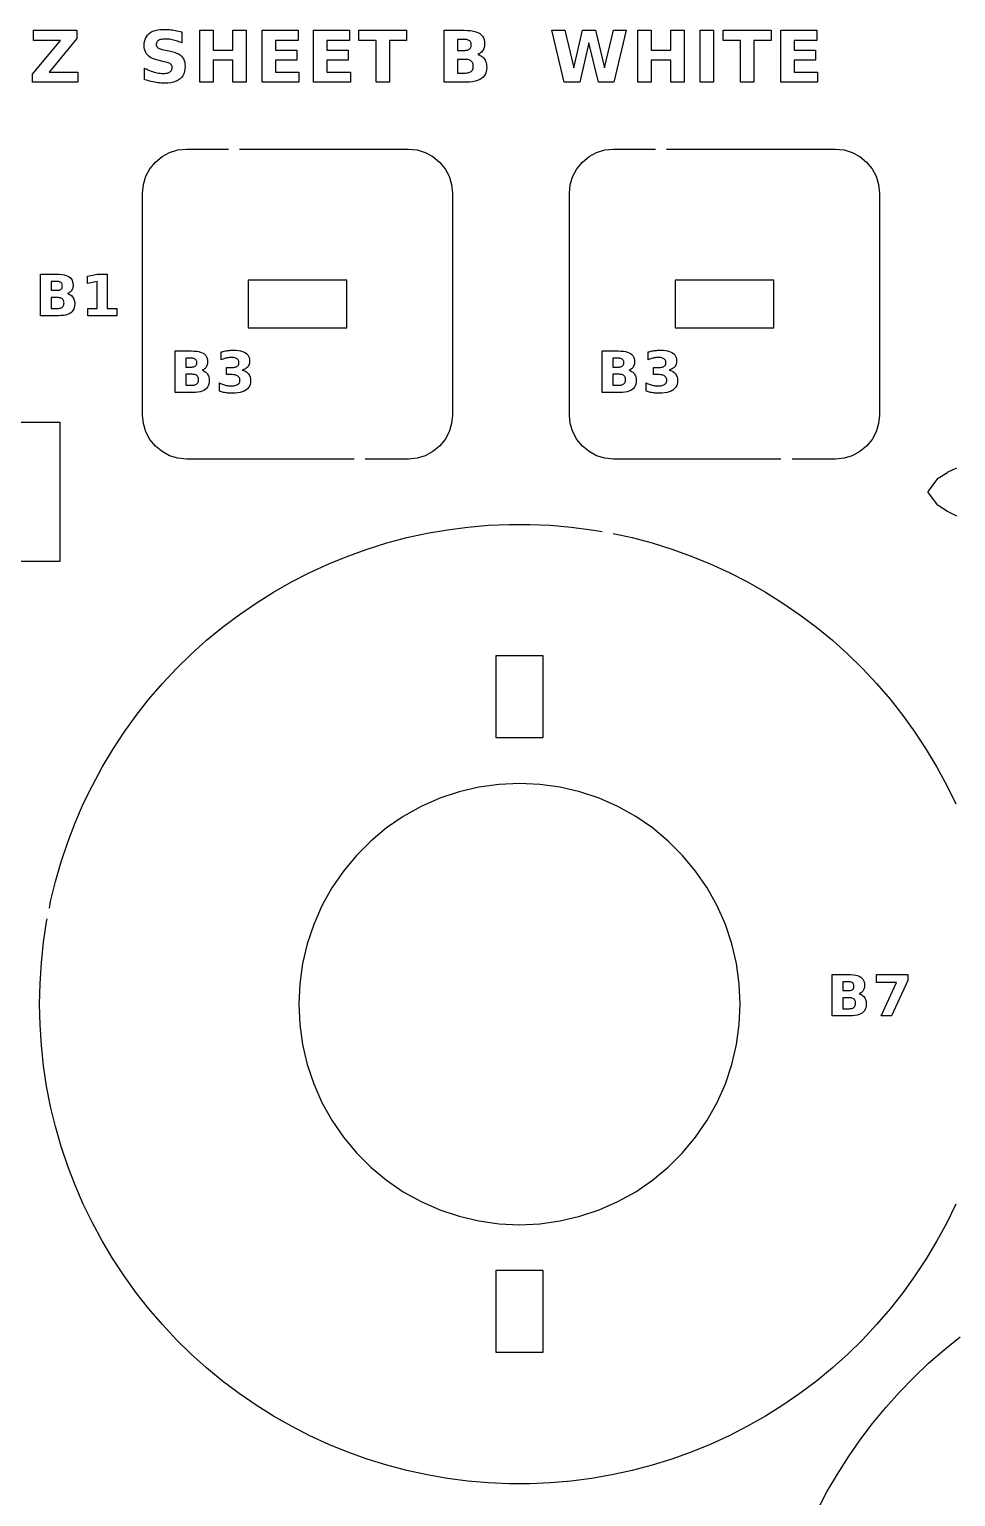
# Model space of a CAD drawing. Header units: millimetres. Extents: x 8 to 295, y 9 to 290.
# Drawn here: x 81.3 to 135.5, y 204.1 to 290.1 of the extents above; entities that cross this region are included whole.
import ezdxf

# ---------------------------------------------------------------- set-up
doc = ezdxf.new("R2010")
doc.units = ezdxf.units.MM
doc.layers.add('CUT', color=1, linetype='CONTINUOUS')
doc.layers.add('ENGRAVE', color=5, linetype='CONTINUOUS')

msp = doc.modelspace()

# ---------------------------------------------------------------- linework, layer by layer
at = {"layer": 'CUT', "color": 1}
for points in [[(100.309, 264.925), (90.4963, 264.925), (89.9976, 264.9741), (89.5145, 265.1207), (89.0692, 265.3587), (88.6789, 265.6789), (88.3587, 266.0692), (88.1207, 266.5145), (87.9741, 266.9976), (87.925, 267.4963), (87.925, 280.5037), (87.9741, 281.0024), (88.1207, 281.4855), (88.3587, 281.9308), (88.6789, 282.3211), (89.0692, 282.6413), (89.5145, 282.8793), (89.9976, 283.0259), (90.4963, 283.075), (92.9633, 283.075)], [(93.6133, 283.075), (103.5037, 283.075), (104.0024, 283.0259), (104.4855, 282.8793), (104.9308, 282.6413), (105.3211, 282.3211), (105.6413, 281.9308), (105.8793, 281.4855), (106.0259, 281.0024), (106.075, 280.5037), (106.075, 267.4963), (106.0259, 266.9976), (105.8793, 266.5145), (105.6413, 266.0692), (105.3211, 265.6789), (104.9308, 265.3587), (104.4855, 265.1207), (104.0024, 264.9741), (103.5037, 264.925), (100.959, 264.925)], [(125.309, 264.925), (115.4963, 264.925), (114.9976, 264.9741), (114.5145, 265.1207), (114.0692, 265.3587), (113.6789, 265.6789), (113.3587, 266.0692), (113.1207, 266.5145), (112.9741, 266.9976), (112.925, 267.4963), (112.925, 280.5037), (112.9741, 281.0024), (113.1207, 281.4855), (113.3587, 281.9308), (113.6789, 282.3211), (114.0692, 282.6413), (114.5145, 282.8793), (114.9976, 283.0259), (115.4963, 283.075), (117.9633, 283.075)], [(118.6133, 283.075), (128.5037, 283.075), (129.0024, 283.0259), (129.4855, 282.8793), (129.9308, 282.6413), (130.3211, 282.3211), (130.6413, 281.9308), (130.8793, 281.4855), (131.0259, 281.0024), (131.075, 280.5037), (131.075, 267.4963), (131.0259, 266.9976), (130.8793, 266.5145), (130.6413, 266.0692), (130.3211, 265.6789), (129.9308, 265.3587), (129.4855, 265.1207), (129.0024, 264.9741), (128.5037, 264.925), (125.959, 264.925)], [(79.1016, 278.043), (80.075, 278.043), (80.075, 267.075), (83.075, 267.075), (83.075, 258.925), (80.075, 258.925), (80.075, 247.957), (78.918, 247.957)], [(135.6155, 261.5856), (135.0703, 261.8496), (135.0577, 261.8566), (134.5129, 262.1948), (134.4989, 262.2045), (134.4881, 262.2177), (133.9415, 262.953), (133.9098, 263), (133.9415, 263.047), (134.4881, 263.7823), (134.4989, 263.7955), (134.5129, 263.8052), (135.0577, 264.1434), (135.0703, 264.1504), (135.6155, 264.4144)], [(82.4715, 238.624), (82.5453, 239.0005), (82.8289, 240.1761), (83.1628, 241.3385), (83.5464, 242.4853), (83.9789, 243.6146), (84.4597, 244.7243), (84.9877, 245.8123), (85.5621, 246.8765), (86.1817, 247.915), (86.8455, 248.9259), (87.5521, 249.9073), (88.3002, 250.8574), (89.0886, 251.7745), (89.9157, 252.6567), (90.78, 253.5026), (91.6798, 254.3105), (92.6136, 255.079), (93.5796, 255.8065), (94.576, 256.4918), (95.6009, 257.1337), (96.6525, 257.7308), (97.7289, 258.2821), (98.8279, 258.7867), (99.9477, 259.2434), (101.086, 259.6516), (102.2409, 260.0104), (103.4101, 260.3192), (104.5916, 260.5775), (105.783, 260.7846), (106.9823, 260.9403), (108.1871, 261.0443), (109.3953, 261.0963), (110.6047, 261.0963), (111.8129, 261.0443), (113.0177, 260.9403), (114.217, 260.7846), (114.8474, 260.675)], [(115.4872, 260.5602), (116.5899, 260.3192), (117.7591, 260.0104), (118.914, 259.6516), (120.0523, 259.2434), (121.1721, 258.7867), (122.2711, 258.2821), (123.3475, 257.7308), (124.3991, 257.1337), (125.424, 256.4918), (126.4204, 255.8065), (127.3864, 255.079), (128.3202, 254.3105), (129.22, 253.5026), (130.0843, 252.6567), (130.9114, 251.7745), (131.6998, 250.8574), (132.4479, 249.9073), (133.1545, 248.9259), (133.8183, 247.915), (134.4379, 246.8765), (135.0123, 245.8123), (135.5403, 244.7243)], [(135.5403, 221.2757), (135.0123, 220.1877), (134.4379, 219.1235), (133.8183, 218.085), (133.1545, 217.0741), (132.4479, 216.0927), (131.6998, 215.1426), (130.9114, 214.2255), (130.0843, 213.3433), (129.22, 212.4974), (128.3202, 211.6895), (127.3864, 210.921), (126.4204, 210.1935), (125.424, 209.5082), (124.3991, 208.8663), (123.3475, 208.2692), (122.2711, 207.7179), (121.1721, 207.2133), (120.0523, 206.7566), (118.914, 206.3484), (117.7591, 205.9896), (116.5899, 205.6808), (115.4084, 205.4225), (114.217, 205.2154), (113.0177, 205.0597), (111.8129, 204.9557), (110.6047, 204.9037), (109.3953, 204.9037), (108.1871, 204.9557), (106.9823, 205.0597), (105.783, 205.2154), (104.5916, 205.4225), (103.4101, 205.6808), (102.2409, 205.9896), (101.086, 206.3484), (99.9477, 206.7566), (98.8279, 207.2133), (97.7289, 207.7179), (96.6525, 208.2692), (95.6009, 208.8663), (94.576, 209.5082), (93.5796, 210.1935), (92.6136, 210.921), (91.6798, 211.6895), (90.78, 212.4974), (89.9157, 213.3433), (89.0886, 214.2255), (88.3002, 215.1426), (87.5521, 216.0927), (86.8455, 217.0741), (86.1817, 218.085), (85.5621, 219.1235), (84.9877, 220.1877), (84.4597, 221.2757), (83.9789, 222.3854), (83.5464, 223.5147), (83.1628, 224.6615), (82.8289, 225.8239), (82.5453, 226.9995), (82.3126, 228.1862), (82.1311, 229.3818), (82.0012, 230.5841), (81.9232, 231.791), (81.8972, 233), (81.9232, 234.209), (82.0012, 235.4159), (82.1311, 236.6182), (82.3126, 237.8138), (82.3464, 237.9862)], [(124.7483, 195.3096), (124.762, 195.3934), (125.0046, 196.5739), (125.2948, 197.7435), (125.6322, 198.9004), (126.0162, 200.0428), (126.4462, 201.1686), (126.9215, 202.276), (127.4412, 203.3633), (128.0046, 204.4286), (128.6107, 205.4703), (129.2585, 206.4865), (129.9469, 207.4756), (130.6749, 208.436), (131.4412, 209.3661), (132.2445, 210.2644), (133.0836, 211.1294), (133.9571, 211.9597), (134.8635, 212.7539), (135.8013, 213.5108)]]:
    msp.add_lwpolyline(points, dxfattribs=at)
for points in [[(99.895, 272.605), (99.895, 275.395), (94.105, 275.395), (94.105, 272.605), (99.895, 272.605)], [(124.895, 272.605), (124.895, 275.395), (119.105, 275.395), (119.105, 272.605), (124.895, 272.605)], [(108.605, 250.3571), (108.605, 249), (108.605, 248.605), (111.395, 248.605), (111.395, 248.9643), (111.395, 250.5), (111.395, 253), (111.395, 253.395), (108.605, 253.395), (108.605, 253.0357), (108.605, 250.3571)], [(122.7048, 235.3749), (122.4315, 236.5371), (122.0521, 237.669), (121.5699, 238.7611), (120.989, 239.8041), (120.3143, 240.789), (119.5516, 241.7075), (118.7075, 242.5516), (117.789, 243.3143), (116.8041, 243.989), (115.7611, 244.5699), (114.669, 245.0521), (113.5371, 245.4315), (112.3749, 245.7048), (111.1926, 245.8698), (110, 245.9249), (108.8074, 245.8698), (107.6251, 245.7048), (106.4629, 245.4315), (105.331, 245.0521), (104.2389, 244.5699), (103.1959, 243.989), (102.211, 243.3143), (101.2925, 242.5516), (100.4484, 241.7075), (99.6857, 240.789), (99.011, 239.8041), (98.4301, 238.7611), (97.9479, 237.669), (97.5685, 236.5371), (97.2952, 235.3749), (97.1302, 234.1926), (97.0751, 233), (97.1302, 231.8074), (97.2952, 230.6251), (97.5685, 229.4629), (97.9479, 228.331), (98.4301, 227.2389), (99.011, 226.1959), (99.6857, 225.211), (100.4484, 224.2925), (101.2925, 223.4484), (102.211, 222.6857), (103.1959, 222.011), (104.2389, 221.4301), (105.331, 220.9479), (106.4629, 220.5685), (107.6251, 220.2952), (108.8074, 220.1302), (110, 220.0751), (111.1926, 220.1302), (112.3749, 220.2952), (113.5371, 220.5685), (114.669, 220.9479), (115.7611, 221.4301), (116.8041, 222.011), (117.789, 222.6857), (118.7075, 223.4484), (119.5516, 224.2925), (120.3143, 225.211), (120.989, 226.1959), (121.5699, 227.2389), (122.0521, 228.331), (122.4315, 229.4629), (122.7048, 230.6251), (122.8698, 231.8074), (122.9249, 233), (122.8698, 234.1926), (122.7048, 235.3749)], [(108.605, 215.5), (108.605, 212.9643), (108.605, 212.605), (111.395, 212.605), (111.395, 213), (111.395, 215.6429), (111.395, 217.395), (108.605, 217.395), (108.605, 215.5)]]:
    msp.add_lwpolyline(points, close=True, dxfattribs=at)
at = {"layer": 'ENGRAVE', "color": 5}
for points in [[(84.1348, 287), (81.4879, 287), (81.4879, 287.474), (83.1175, 289.4455), (81.5347, 289.4455), (81.5347, 290.0375), (84.088, 290.0375), (84.088, 289.5635), (82.4583, 287.592), (84.1348, 287.592), (84.1348, 287)], [(89.8912, 289.4238), (89.8109, 289.4473), (89.7312, 289.4679), (89.6526, 289.4853), (89.5754, 289.4995), (89.4998, 289.5106), (89.4256, 289.5185), (89.3528, 289.5232), (89.2816, 289.5248), (89.1921, 289.5227), (89.1107, 289.5162), (89.0374, 289.5055), (88.9723, 289.4905), (88.9154, 289.4711), (88.8665, 289.4475), (88.8255, 289.4194), (88.7919, 289.3865), (88.7658, 289.3488), (88.7472, 289.3065), (88.736, 289.2593), (88.7323, 289.2074), (88.7348, 289.1682), (88.7423, 289.132), (88.7549, 289.0988), (88.7725, 289.0686), (88.7951, 289.0414), (88.8228, 289.0172), (88.8571, 288.995), (88.8995, 288.9739), (88.9502, 288.9539), (89.0091, 288.9349), (89.0761, 288.917), (89.1514, 288.9002), (89.485, 288.8331), (89.6458, 288.7962), (89.7902, 288.7535), (89.9184, 288.7049), (90.0303, 288.6504), (90.1259, 288.5901), (90.2052, 288.5238), (90.2705, 288.4498), (90.3239, 288.3661), (90.3655, 288.2726), (90.3951, 288.1694), (90.4129, 288.0565), (90.4189, 287.9338), (90.4106, 287.7735), (90.3857, 287.6274), (90.3444, 287.4957), (90.2864, 287.3782), (90.2119, 287.275), (90.1208, 287.1862), (90.0127, 287.1112), (89.8872, 287.05), (89.7442, 287.0023), (89.5837, 286.9682), (89.4058, 286.9478), (89.2104, 286.941), (89.114, 286.9425), (89.0175, 286.9471), (88.921, 286.9547), (88.8243, 286.9654), (88.7275, 286.9791), (88.6305, 286.9959), (88.5336, 287.0157), (88.4366, 287.0384), (88.3396, 287.0641), (88.2426, 287.0927), (88.1456, 287.1242), (88.0487, 287.1587), (88.0487, 287.8199), (88.1451, 287.7705), (88.2405, 287.7253), (88.3348, 287.6844), (88.428, 287.6477), (88.5201, 287.6152), (88.6112, 287.587), (88.7012, 287.563), (88.7901, 287.5434), (88.878, 287.5282), (88.9648, 287.5173), (89.0505, 287.5108), (89.1351, 287.5086), (89.2172, 287.511), (89.2927, 287.5181), (89.3614, 287.53), (89.4235, 287.5466), (89.479, 287.568), (89.5278, 287.5941), (89.5694, 287.6246), (89.6035, 287.6592), (89.63, 287.6978), (89.6489, 287.7406), (89.6603, 287.7874), (89.6641, 287.8382), (89.6615, 287.8839), (89.6538, 287.9259), (89.6409, 287.9644), (89.6229, 287.9992), (89.5998, 288.0304), (89.5715, 288.0579), (89.5355, 288.0833), (89.4893, 288.1077), (89.4329, 288.1312), (89.3662, 288.1538), (89.2893, 288.1755), (89.2022, 288.1963), (88.8991, 288.2634), (88.754, 288.2992), (88.6225, 288.3414), (88.5046, 288.3901), (88.4004, 288.4452), (88.3098, 288.5067), (88.2328, 288.5747), (88.1684, 288.65), (88.1158, 288.7336), (88.0749, 288.8255), (88.0456, 288.9255), (88.0281, 289.0339), (88.0222, 289.1505), (88.0304, 289.2959), (88.0548, 289.4297), (88.0955, 289.5518), (88.1524, 289.6623), (88.2257, 289.7611), (88.3152, 289.8483), (88.42, 289.9229), (88.539, 289.9839), (88.6722, 290.0314), (88.8197, 290.0653), (88.9815, 290.0857), (89.1575, 290.0924), (89.2413, 290.0914), (89.3259, 290.0883), (89.4113, 290.083), (89.4975, 290.0757), (89.5844, 290.0663), (89.6722, 290.0548), (89.7609, 290.0412), (89.8506, 290.0255), (89.9413, 290.0078), (90.033, 289.9879), (90.1257, 289.9659), (90.2195, 289.9419), (90.2195, 289.299), (90.1364, 289.3348), (90.054, 289.3675), (89.9723, 289.3972), (89.8912, 289.4238)], [(93.9954, 290.0375), (93.9954, 287), (93.2121, 287), (93.2121, 288.2878), (92.0565, 288.2878), (92.0565, 287), (91.2732, 287), (91.2732, 290.0375), (92.0565, 290.0375), (92.0565, 288.8799), (93.2121, 288.8799), (93.2121, 290.0375), (93.9954, 290.0375)], [(96.9615, 288.8799), (96.9615, 288.2878), (95.7103, 288.2878), (95.7103, 287.592), (97.0856, 287.592), (97.0856, 287), (94.927, 287), (94.927, 290.0375), (97.0409, 290.0375), (97.0409, 289.4455), (95.7103, 289.4455), (95.7103, 288.8799), (96.9615, 288.8799)], [(99.9744, 288.8799), (99.9744, 288.2878), (98.7232, 288.2878), (98.7232, 287.592), (100.0986, 287.592), (100.0986, 287), (97.9399, 287), (97.9399, 290.0375), (100.0538, 290.0375), (100.0538, 289.4455), (98.7232, 289.4455), (98.7232, 288.8799), (99.9744, 288.8799)], [(101.5999, 287), (101.5999, 289.4455), (100.5907, 289.4455), (100.5907, 290.0375), (103.3902, 290.0375), (103.3902, 289.4455), (102.3831, 289.4455), (102.3831, 287), (101.5999, 287)], [(107.9834, 288.2867), (108.0179, 288.2135), (108.0448, 288.1353), (108.0641, 288.0521), (108.0756, 287.9639), (108.0794, 287.8708), (108.0712, 287.7305), (108.0464, 287.6027), (108.0052, 287.4873), (107.9474, 287.3843), (107.8732, 287.2938), (107.7824, 287.2157), (107.6748, 287.1498), (107.55, 287.0958), (107.408, 287.0539), (107.2489, 287.024), (107.0726, 287.006), (106.8791, 287), (105.579, 287), (105.579, 290.0375), (106.755, 290.0375), (106.9562, 290.0322), (107.138, 290.0163), (107.3005, 289.9897), (107.4435, 289.9525), (107.5672, 289.9047), (107.6715, 289.8463), (107.7582, 289.7761), (107.8292, 289.6932), (107.8844, 289.5976), (107.9238, 289.4891), (107.9474, 289.3679), (107.9553, 289.2339), (107.9524, 289.1618), (107.9438, 289.0934), (107.9294, 289.0287), (107.9092, 288.9676), (107.8833, 288.9102), (107.8516, 288.8565), (107.8144, 288.8068), (107.772, 288.7617), (107.7244, 288.7209), (107.6716, 288.6847), (107.6136, 288.6529), (107.5505, 288.6256), (107.6314, 288.5977), (107.706, 288.563), (107.7743, 288.5213), (107.8362, 288.4728), (107.8918, 288.4173), (107.9411, 288.355), (107.9834, 288.2867)], [(114.9698, 287.8301), (115.4947, 290.0375), (116.2393, 290.0375), (115.5232, 287), (114.6199, 287), (114.0685, 289.3092), (113.5233, 287), (112.62, 287), (111.8977, 290.0375), (112.6484, 290.0375), (113.1733, 287.8301), (113.6942, 290.0375), (114.449, 290.0375), (114.9698, 287.8301)], [(119.6409, 290.0375), (119.6409, 287), (118.8576, 287), (118.8576, 288.2878), (117.702, 288.2878), (117.702, 287), (116.9187, 287), (116.9187, 290.0375), (117.702, 290.0375), (117.702, 288.8799), (118.8576, 288.8799), (118.8576, 290.0375), (119.6409, 290.0375)], [(121.3558, 290.0375), (121.3558, 287), (120.5725, 287), (120.5725, 290.0375), (121.3558, 290.0375)], [(122.9364, 287), (122.9364, 289.4455), (121.9273, 289.4455), (121.9273, 290.0375), (124.7268, 290.0375), (124.7268, 289.4455), (123.7197, 289.4455), (123.7197, 287), (122.9364, 287)], [(127.3328, 288.8799), (127.3328, 288.2878), (126.0816, 288.2878), (126.0816, 287.592), (127.4569, 287.592), (127.4569, 287), (125.2983, 287), (125.2983, 290.0375), (127.4122, 290.0375), (127.4122, 289.4455), (126.0816, 289.4455), (126.0816, 288.8799), (127.3328, 288.8799)], [(107.0764, 288.943), (107.1056, 288.9722), (107.1295, 289.0058), (107.1481, 289.0437), (107.1614, 289.0858), (107.1694, 289.1323), (107.172, 289.183), (107.1694, 289.2332), (107.1614, 289.2792), (107.1481, 289.3211), (107.1295, 289.3589), (107.1056, 289.3925), (107.0764, 289.4221), (107.0421, 289.4473), (107.0027, 289.4679), (106.9584, 289.4839), (106.9091, 289.4953), (106.8549, 289.5022), (106.7957, 289.5045), (106.3623, 289.5045), (106.3623, 288.8616), (106.7957, 288.8616), (106.8549, 288.8638), (106.9091, 288.8706), (106.9584, 288.8819), (107.0027, 288.8977), (107.0421, 288.9181), (107.0764, 288.943)], [(107.2135, 287.6688), (107.2432, 287.7105), (107.2664, 287.7579), (107.2829, 287.8109), (107.2928, 287.8695), (107.2961, 287.9338), (107.2929, 287.9969), (107.283, 288.0544), (107.2666, 288.1065), (107.2437, 288.1531), (107.2142, 288.1942), (107.1781, 288.2299), (107.1355, 288.26), (107.0861, 288.2847), (107.0301, 288.3039), (106.9675, 288.3176), (106.8981, 288.3258), (106.8221, 288.3285), (106.3623, 288.3285), (106.3623, 287.533), (106.8221, 287.533), (106.8975, 287.5358), (106.9664, 287.5441), (107.0289, 287.558), (107.0848, 287.5773), (107.1342, 287.6023), (107.1771, 287.6327), (107.2135, 287.6688)], [(83.713, 274.5345), (83.7626, 274.4957), (83.8071, 274.4513), (83.8465, 274.4015), (83.8803, 274.3469), (83.908, 274.2883), (83.9295, 274.2257), (83.9449, 274.1591), (83.9541, 274.0886), (83.9572, 274.0141), (83.9506, 273.9019), (83.9308, 273.7996), (83.8978, 273.7073), (83.8516, 273.6249), (83.7922, 273.5525), (83.7196, 273.49), (83.6335, 273.4373), (83.5336, 273.3942), (83.4201, 273.3606), (83.2928, 273.3367), (83.1517, 273.3223), (82.9969, 273.3175), (81.9569, 273.3175), (81.9569, 275.7475), (82.8976, 275.7475), (83.0586, 275.7433), (83.2041, 275.7305), (83.334, 275.7093), (83.4485, 275.6795), (83.5474, 275.6413), (83.6308, 275.5945), (83.7002, 275.5384), (83.757, 275.4721), (83.8011, 275.3955), (83.8327, 275.3088), (83.8516, 275.2118), (83.8579, 275.1046), (83.8556, 275.0469), (83.8487, 274.9922), (83.8371, 274.9404), (83.821, 274.8916), (83.8003, 274.8457), (83.7749, 274.8027), (83.7451, 274.763), (83.7112, 274.7268), (83.6732, 274.6942), (83.6309, 274.6652), (83.5845, 274.6398), (83.534, 274.6179), (83.5987, 274.5957), (83.6584, 274.5679), (83.713, 274.5345)], [(83.0209, 274.814), (83.0604, 274.823), (83.0958, 274.8357), (83.1273, 274.852), (83.1548, 274.8719), (83.1781, 274.8953), (83.1973, 274.9221), (83.2121, 274.9524), (83.2228, 274.9861), (83.2291, 275.0233), (83.2313, 275.0639), (83.2291, 275.104), (83.2228, 275.1409), (83.2121, 275.1744), (83.1973, 275.2046), (83.1781, 275.2315), (83.1548, 275.2552), (83.1273, 275.2753), (83.0958, 275.2918), (83.0604, 275.3046), (83.0209, 275.3137), (82.9775, 275.3192), (82.9302, 275.3211), (82.5835, 275.3211), (82.5835, 274.8068), (82.9302, 274.8068), (82.9775, 274.8086), (83.0209, 274.814)], [(85.2689, 273.7504), (85.2689, 275.3211), (84.7009, 275.2039), (84.7009, 275.6303), (85.2656, 275.7475), (85.8613, 275.7475), (85.8613, 273.7504), (86.4147, 273.7504), (86.4147, 273.3175), (84.7155, 273.3175), (84.7155, 273.7504), (85.2689, 273.7504)], [(83.1167, 273.7639), (83.1615, 273.7794), (83.201, 273.7993), (83.2353, 273.8237), (83.2644, 273.8525), (83.2882, 273.8859), (83.3067, 273.9238), (83.32, 273.9662), (83.3279, 274.0131), (83.3306, 274.0646), (83.3279, 274.115), (83.3201, 274.161), (83.307, 274.2027), (83.2886, 274.24), (83.265, 274.2729), (83.2362, 274.3014), (83.202, 274.3255), (83.1625, 274.3452), (83.1177, 274.3606), (83.0676, 274.3715), (83.0121, 274.3781), (82.9513, 274.3803), (82.5835, 274.3803), (82.5835, 273.7439), (82.9513, 273.7439), (83.0117, 273.7461), (83.0668, 273.7528), (83.1167, 273.7639)], [(91.5905, 270.042), (91.64, 270.0032), (91.6845, 269.9589), (91.724, 269.909), (91.7578, 269.8544), (91.7854, 269.7958), (91.807, 269.7332), (91.8223, 269.6667), (91.8316, 269.5961), (91.8346, 269.5216), (91.828, 269.4094), (91.8082, 269.3071), (91.7752, 269.2148), (91.729, 269.1324), (91.6696, 269.06), (91.597, 268.9975), (91.5109, 268.9448), (91.4111, 268.9017), (91.2975, 268.8681), (91.1702, 268.8442), (91.0292, 268.8298), (90.8743, 268.825), (89.8343, 268.825), (89.8343, 271.255), (90.7751, 271.255), (90.936, 271.2508), (91.0815, 271.238), (91.2115, 271.2168), (91.3259, 271.187), (91.4249, 271.1488), (91.5083, 271.102), (91.5777, 271.0459), (91.6344, 270.9796), (91.6786, 270.903), (91.7101, 270.8163), (91.729, 270.7193), (91.7354, 270.6121), (91.733, 270.5544), (91.7261, 270.4997), (91.7146, 270.4479), (91.6985, 270.3991), (91.6777, 270.3532), (91.6523, 270.3102), (91.6226, 270.2705), (91.5887, 270.2343), (91.5506, 270.2017), (91.5084, 270.1727), (91.462, 270.1473), (91.4115, 270.1255), (91.4762, 270.1032), (91.5359, 270.0754), (91.5905, 270.042)], [(90.8984, 270.3215), (90.9378, 270.3305), (90.9733, 270.3432), (91.0047, 270.3595), (91.0322, 270.3794), (91.0556, 270.4028), (91.0747, 270.4296), (91.0896, 270.4599), (91.1002, 270.4937), (91.1066, 270.5308), (91.1087, 270.5714), (91.1066, 270.6115), (91.1002, 270.6484), (91.0896, 270.6819), (91.0747, 270.7121), (91.0556, 270.739), (91.0322, 270.7627), (91.0047, 270.7828), (90.9733, 270.7993), (90.9378, 270.8121), (90.8984, 270.8213), (90.855, 270.8267), (90.8076, 270.8286), (90.4609, 270.8286), (90.4609, 270.3143), (90.8076, 270.3143), (90.855, 270.3161), (90.8984, 270.3215)], [(93.8337, 270.1115), (93.9058, 270.0825), (93.9713, 270.0483), (94.0303, 270.009), (94.0827, 269.9644), (94.1286, 269.9147), (94.1677, 269.86), (94.1996, 269.8005), (94.2244, 269.7363), (94.2422, 269.6673), (94.2528, 269.5936), (94.2564, 269.5151), (94.2487, 269.3995), (94.2256, 269.2935), (94.1872, 269.1971), (94.1334, 269.1104), (94.0642, 269.0333), (93.9797, 268.9658), (93.8804, 268.9083), (93.767, 268.8613), (93.6395, 268.8248), (93.4979, 268.7987), (93.3422, 268.783), (93.1724, 268.7778), (93.11, 268.7786), (93.0475, 268.7811), (92.985, 268.7853), (92.9225, 268.7912), (92.8599, 268.7987), (92.7972, 268.8079), (92.7347, 268.8188), (92.6724, 268.8313), (92.6103, 268.8455), (92.5484, 268.8614), (92.4867, 268.879), (92.4253, 268.8982), (92.4253, 269.3816), (92.4839, 269.3535), (92.5422, 269.3278), (92.6005, 269.3045), (92.6586, 269.2836), (92.7166, 269.2651), (92.7744, 269.249), (92.8321, 269.2353), (92.8894, 269.2241), (92.9464, 269.2154), (93.003, 269.2092), (93.0594, 269.2055), (93.1154, 269.2042), (93.1952, 269.2066), (93.2685, 269.2138), (93.3354, 269.2258), (93.3957, 269.2426), (93.4497, 269.2641), (93.4971, 269.2905), (93.5376, 269.3213), (93.5708, 269.3563), (93.5966, 269.3955), (93.615, 269.4388), (93.6261, 269.4863), (93.6298, 269.5379), (93.626, 269.591), (93.6147, 269.6396), (93.5958, 269.6838), (93.5694, 269.7234), (93.5354, 269.7586), (93.4938, 269.7894), (93.445, 269.8155), (93.3889, 269.8368), (93.3256, 269.8534), (93.2551, 269.8653), (93.1775, 269.8724), (93.0926, 269.8748), (92.842, 269.8748), (92.842, 270.2785), (93.1057, 270.2785), (93.181, 270.2805), (93.2496, 270.2867), (93.3116, 270.297), (93.3668, 270.3114), (93.4154, 270.3299), (93.4572, 270.3525), (93.4925, 270.3793), (93.5214, 270.4105), (93.5439, 270.4459), (93.5599, 270.4856), (93.5696, 270.5296), (93.5728, 270.5779), (93.5697, 270.6228), (93.5603, 270.6642), (93.5447, 270.702), (93.5229, 270.7363), (93.4948, 270.7671), (93.4605, 270.7944), (93.4205, 270.8178), (93.3753, 270.8369), (93.325, 270.8518), (93.2695, 270.8624), (93.2089, 270.8688), (93.1431, 270.8709), (93.0926, 270.8699), (93.0418, 270.8671), (92.9909, 270.8624), (92.9398, 270.8557), (92.8886, 270.8472), (92.8371, 270.8367), (92.7856, 270.8244), (92.7342, 270.8103), (92.6829, 270.7944), (92.6317, 270.7767), (92.5805, 270.7571), (92.5295, 270.7358), (92.5295, 271.1948), (92.5913, 271.2114), (92.6528, 271.2266), (92.7142, 271.2404), (92.7754, 271.2527), (92.8365, 271.2635), (92.8973, 271.2729), (92.9579, 271.2809), (93.0181, 271.2874), (93.078, 271.2924), (93.1375, 271.2961), (93.1966, 271.2982), (93.2554, 271.299), (93.4067, 271.2946), (93.5447, 271.2817), (93.6694, 271.2601), (93.7809, 271.2299), (93.8792, 271.191), (93.9642, 271.1435), (94.0361, 271.0873), (94.0949, 271.0224), (94.1406, 270.9488), (94.1733, 270.8665), (94.1929, 270.7754), (94.1994, 270.6756), (94.1963, 270.6067), (94.1869, 270.542), (94.1713, 270.4817), (94.1495, 270.4257), (94.1214, 270.3739), (94.0871, 270.3265), (94.0467, 270.2834), (94.0003, 270.2448), (93.9479, 270.2107), (93.8896, 270.1811), (93.8253, 270.1559), (93.7551, 270.1352), (93.8337, 270.1115)], [(116.5905, 270.042), (116.64, 270.0032), (116.6845, 269.9589), (116.724, 269.909), (116.7578, 269.8544), (116.7854, 269.7958), (116.807, 269.7332), (116.8223, 269.6667), (116.8316, 269.5961), (116.8346, 269.5216), (116.828, 269.4094), (116.8082, 269.3071), (116.7752, 269.2148), (116.729, 269.1324), (116.6696, 269.06), (116.597, 268.9975), (116.5109, 268.9448), (116.4111, 268.9017), (116.2975, 268.8681), (116.1702, 268.8442), (116.0292, 268.8298), (115.8743, 268.825), (114.8343, 268.825), (114.8343, 271.255), (115.7751, 271.255), (115.936, 271.2508), (116.0815, 271.238), (116.2115, 271.2168), (116.3259, 271.187), (116.4249, 271.1488), (116.5083, 271.102), (116.5777, 271.0459), (116.6344, 270.9796), (116.6786, 270.903), (116.7101, 270.8163), (116.729, 270.7193), (116.7354, 270.6121), (116.733, 270.5544), (116.7261, 270.4997), (116.7146, 270.4479), (116.6985, 270.3991), (116.6777, 270.3532), (116.6523, 270.3102), (116.6226, 270.2705), (116.5887, 270.2343), (116.5506, 270.2017), (116.5084, 270.1727), (116.462, 270.1473), (116.4115, 270.1255), (116.4762, 270.1032), (116.5359, 270.0754), (116.5905, 270.042)], [(115.8984, 270.3215), (115.9378, 270.3305), (115.9733, 270.3432), (116.0047, 270.3595), (116.0322, 270.3794), (116.0556, 270.4028), (116.0747, 270.4296), (116.0896, 270.4599), (116.1002, 270.4937), (116.1066, 270.5308), (116.1087, 270.5714), (116.1066, 270.6115), (116.1002, 270.6484), (116.0896, 270.6819), (116.0747, 270.7121), (116.0556, 270.739), (116.0322, 270.7627), (116.0047, 270.7828), (115.9733, 270.7993), (115.9378, 270.8121), (115.8984, 270.8213), (115.855, 270.8267), (115.8076, 270.8286), (115.4609, 270.8286), (115.4609, 270.3143), (115.8076, 270.3143), (115.855, 270.3161), (115.8984, 270.3215)], [(118.8337, 270.1115), (118.9058, 270.0825), (118.9713, 270.0483), (119.0303, 270.009), (119.0827, 269.9644), (119.1286, 269.9147), (119.1677, 269.86), (119.1996, 269.8005), (119.2244, 269.7363), (119.2422, 269.6673), (119.2528, 269.5936), (119.2564, 269.5151), (119.2487, 269.3995), (119.2256, 269.2935), (119.1872, 269.1971), (119.1334, 269.1104), (119.0642, 269.0333), (118.9797, 268.9658), (118.8804, 268.9083), (118.767, 268.8613), (118.6395, 268.8248), (118.4979, 268.7987), (118.3422, 268.783), (118.1724, 268.7778), (118.11, 268.7786), (118.0475, 268.7811), (117.985, 268.7853), (117.9225, 268.7912), (117.8599, 268.7987), (117.7972, 268.8079), (117.7347, 268.8188), (117.6724, 268.8313), (117.6103, 268.8455), (117.5484, 268.8614), (117.4867, 268.879), (117.4253, 268.8982), (117.4253, 269.3816), (117.4839, 269.3535), (117.5422, 269.3278), (117.6005, 269.3045), (117.6586, 269.2836), (117.7166, 269.2651), (117.7744, 269.249), (117.8321, 269.2353), (117.8894, 269.2241), (117.9464, 269.2154), (118.003, 269.2092), (118.0594, 269.2055), (118.1154, 269.2042), (118.1952, 269.2066), (118.2685, 269.2138), (118.3354, 269.2258), (118.3957, 269.2426), (118.4497, 269.2641), (118.4971, 269.2905), (118.5376, 269.3213), (118.5708, 269.3563), (118.5966, 269.3955), (118.615, 269.4388), (118.6261, 269.4863), (118.6298, 269.5379), (118.626, 269.591), (118.6147, 269.6396), (118.5958, 269.6838), (118.5694, 269.7234), (118.5354, 269.7586), (118.4938, 269.7894), (118.445, 269.8155), (118.3889, 269.8368), (118.3256, 269.8534), (118.2551, 269.8653), (118.1775, 269.8724), (118.0926, 269.8748), (117.842, 269.8748), (117.842, 270.2785), (118.1057, 270.2785), (118.181, 270.2805), (118.2496, 270.2867), (118.3116, 270.297), (118.3668, 270.3114), (118.4154, 270.3299), (118.4572, 270.3525), (118.4925, 270.3793), (118.5214, 270.4105), (118.5439, 270.4459), (118.5599, 270.4856), (118.5696, 270.5296), (118.5728, 270.5779), (118.5697, 270.6228), (118.5603, 270.6642), (118.5447, 270.702), (118.5229, 270.7363), (118.4948, 270.7671), (118.4605, 270.7944), (118.4205, 270.8178), (118.3753, 270.8369), (118.325, 270.8518), (118.2695, 270.8624), (118.2089, 270.8688), (118.1431, 270.8709), (118.0926, 270.8699), (118.0418, 270.8671), (117.9909, 270.8624), (117.9398, 270.8557), (117.8886, 270.8472), (117.8371, 270.8367), (117.7856, 270.8244), (117.7342, 270.8103), (117.6829, 270.7944), (117.6317, 270.7767), (117.5805, 270.7571), (117.5295, 270.7358), (117.5295, 271.1948), (117.5913, 271.2114), (117.6528, 271.2266), (117.7142, 271.2404), (117.7754, 271.2527), (117.8365, 271.2635), (117.8973, 271.2729), (117.9579, 271.2809), (118.0181, 271.2874), (118.078, 271.2924), (118.1375, 271.2961), (118.1966, 271.2982), (118.2554, 271.299), (118.4067, 271.2946), (118.5447, 271.2817), (118.6694, 271.2601), (118.7809, 271.2299), (118.8792, 271.191), (118.9642, 271.1435), (119.0361, 271.0873), (119.0949, 271.0224), (119.1406, 270.9488), (119.1733, 270.8665), (119.1929, 270.7754), (119.1994, 270.6756), (119.1963, 270.6067), (119.1869, 270.542), (119.1713, 270.4817), (119.1495, 270.4257), (119.1214, 270.3739), (119.0871, 270.3265), (119.0467, 270.2834), (119.0003, 270.2448), (118.9479, 270.2107), (118.8896, 270.1811), (118.8253, 270.1559), (118.7551, 270.1352), (118.8337, 270.1115)], [(90.9942, 269.2714), (91.0389, 269.2869), (91.0785, 269.3068), (91.1128, 269.3312), (91.1419, 269.36), (91.1657, 269.3934), (91.1842, 269.4313), (91.1974, 269.4737), (91.2054, 269.5206), (91.208, 269.5721), (91.2054, 269.6225), (91.1975, 269.6686), (91.1844, 269.7102), (91.1661, 269.7475), (91.1425, 269.7804), (91.1136, 269.8089), (91.0795, 269.833), (91.04, 269.8527), (90.9952, 269.8681), (90.9451, 269.8791), (90.8896, 269.8856), (90.8288, 269.8878), (90.4609, 269.8878), (90.4609, 269.2514), (90.8288, 269.2514), (90.8891, 269.2536), (90.9442, 269.2603), (90.9942, 269.2714)], [(115.9942, 269.2714), (116.0389, 269.2869), (116.0785, 269.3068), (116.1128, 269.3312), (116.1419, 269.36), (116.1657, 269.3934), (116.1842, 269.4313), (116.1974, 269.4737), (116.2054, 269.5206), (116.208, 269.5721), (116.2054, 269.6225), (116.1975, 269.6686), (116.1844, 269.7102), (116.1661, 269.7475), (116.1425, 269.7804), (116.1136, 269.8089), (116.0795, 269.833), (116.04, 269.8527), (115.9952, 269.8681), (115.9451, 269.8791), (115.8896, 269.8856), (115.8288, 269.8878), (115.4609, 269.8878), (115.4609, 269.2514), (115.8288, 269.2514), (115.8891, 269.2536), (115.9442, 269.2603), (115.9942, 269.2714)], [(130.0629, 233.5208), (130.1125, 233.4819), (130.157, 233.4376), (130.1964, 233.3877), (130.2302, 233.3331), (130.2579, 233.2745), (130.2794, 233.2119), (130.2948, 233.1454), (130.304, 233.0748), (130.3071, 233.0003), (130.3005, 232.8881), (130.2807, 232.7858), (130.2477, 232.6935), (130.2015, 232.6111), (130.142, 232.5387), (130.0694, 232.4762), (129.9834, 232.4235), (129.8835, 232.3804), (129.77, 232.3468), (129.6426, 232.3229), (129.5016, 232.3085), (129.3468, 232.3037), (128.3067, 232.3037), (128.3067, 234.7337), (129.2475, 234.7337), (129.4085, 234.7295), (129.5539, 234.7167), (129.6839, 234.6955), (129.7983, 234.6657), (129.8973, 234.6275), (129.9807, 234.5807), (130.0501, 234.5246), (130.1069, 234.4583), (130.151, 234.3818), (130.1826, 234.295), (130.2015, 234.198), (130.2078, 234.0908), (130.2055, 234.0332), (130.1986, 233.9784), (130.187, 233.9266), (130.1709, 233.8778), (130.1501, 233.8319), (130.1248, 233.7889), (130.095, 233.7492), (130.0611, 233.713), (130.023, 233.6805), (129.9808, 233.6515), (129.9344, 233.626), (129.8839, 233.6042), (129.9486, 233.5819), (130.0083, 233.5541), (130.0629, 233.5208)], [(132.7288, 234.7337), (132.7288, 234.3805), (131.7815, 232.3037), (131.1712, 232.3037), (132.068, 234.2731), (130.8978, 234.2731), (130.8978, 234.7337), (132.7288, 234.7337)], [(129.3708, 233.8002), (129.4103, 233.8092), (129.4457, 233.8219), (129.4772, 233.8382), (129.5047, 233.8581), (129.528, 233.8815), (129.5472, 233.9083), (129.562, 233.9386), (129.5727, 233.9724), (129.579, 234.0095), (129.5812, 234.0501), (129.579, 234.0903), (129.5727, 234.1271), (129.562, 234.1606), (129.5472, 234.1908), (129.528, 234.2178), (129.5047, 234.2414), (129.4772, 234.2615), (129.4457, 234.278), (129.4103, 234.2908), (129.3708, 234.3), (129.3274, 234.3055), (129.28, 234.3073), (128.9334, 234.3073), (128.9334, 233.793), (129.28, 233.793), (129.3274, 233.7948), (129.3708, 233.8002)], [(129.4666, 232.7501), (129.5113, 232.7656), (129.5509, 232.7855), (129.5852, 232.8099), (129.6143, 232.8387), (129.6381, 232.8721), (129.6566, 232.91), (129.6699, 232.9524), (129.6778, 232.9993), (129.6804, 233.0508), (129.6778, 233.1012), (129.6699, 233.1473), (129.6568, 233.1889), (129.6385, 233.2262), (129.6149, 233.2591), (129.586, 233.2876), (129.5519, 233.3117), (129.5124, 233.3315), (129.4676, 233.3468), (129.4175, 233.3578), (129.362, 233.3643), (129.3012, 233.3665), (128.9334, 233.3665), (128.9334, 232.7301), (129.3012, 232.7301), (129.3615, 232.7324), (129.4167, 232.739), (129.4666, 232.7501)]]:
    msp.add_lwpolyline(points, close=True, dxfattribs=at)

doc.saveas('drawing.dxf')
